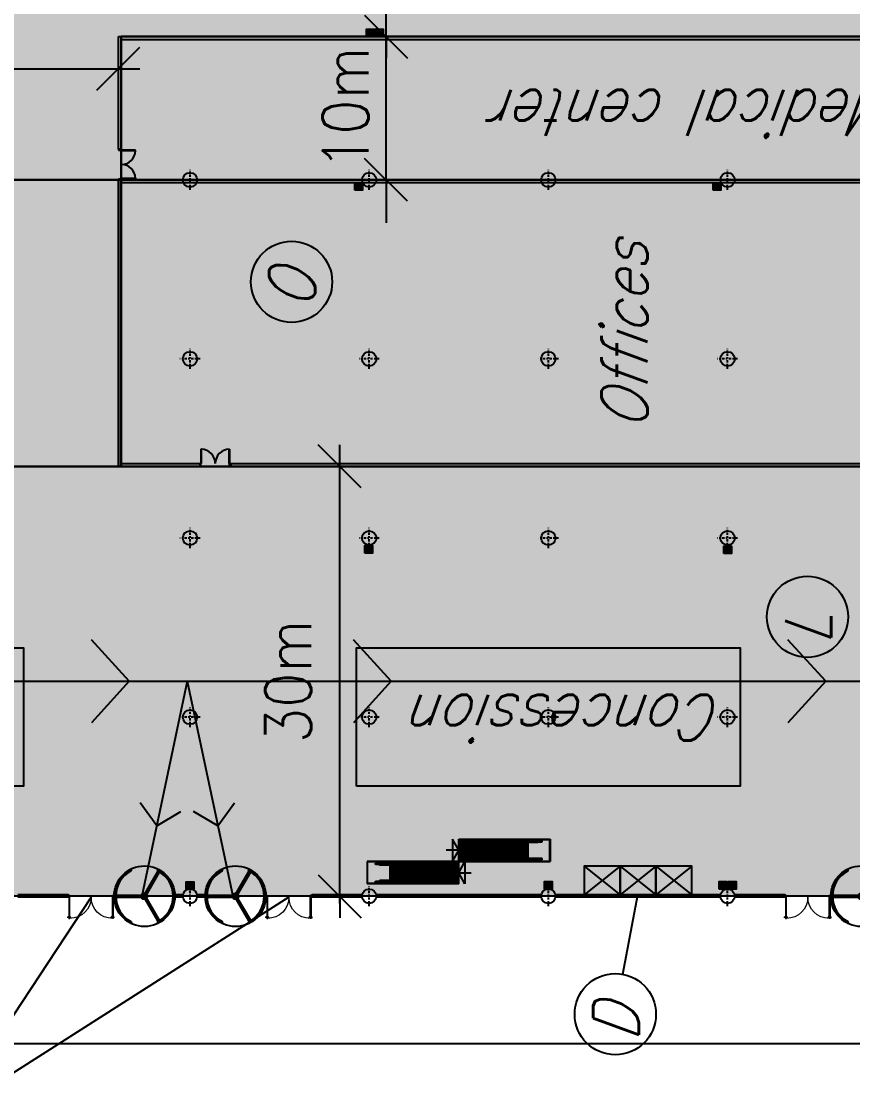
# Model space of a CAD drawing. Header units: millimetres. Extents: x -1 to 12300, y -1929 to 2470.
# Drawn here: x 6249.6 to 6307.6, y -1300.4 to -1225.7 of the extents above; entities that cross this region are included whole.
import ezdxf

# ---------------------------------------------------------------- set-up
doc = ezdxf.new("R2010")
doc.units = ezdxf.units.MM
doc.linetypes.add('DASHDOTBERNUZ', pattern=[0.8, 0.4, -0.2, 0, -0.2])
doc.linetypes.add('HIDDENBERNUZ', pattern=[0.3, 0.2, -0.1])
doc.layers.get('0').update_dxf_attribs({"color": 250})
for name, color, linetype in [('01A', 250, 'HIDDENBERNUZ'), ('01C', 250, 'Continuous'), ('01cotes', 200, 'Continuous'), ('01TXT', 250, 'Continuous'), ('01TXTINCENDIext', 7, 'Continuous'), ('01TXTINCENDIman', 7, 'Continuous'), ('01TXTmaterial', 31, 'Continuous'), ('05CPIL', 250, 'Continuous'), ('0autopista', 200, 'Continuous'), ('0Terminal', 250, 'Continuous'), ('espais terminal', 9, 'Continuous'), ('fluxes', 9, 'Continuous')]:
    doc.layers.add(name, color=color, linetype=linetype)
doc.layers.add('TR-AUX-OFICINES', color=9, linetype='Continuous', plot=False)
doc.styles.add('_FERROS', font='romans.shx', dxfattribs={"width": 0.9})
doc.styles.add('_PEGATINES', font='romans.shx', dxfattribs={"width": 0.9, "oblique": 20})
doc.dimstyles.new('_100PS1500', dxfattribs={"dimtxt": 3.2, "dimasz": 3, "dimexe": 0.18, "dimexo": 0.0625, "dimgap": 2, "dimtad": 1, "dimrnd": 0.01, "dimzin": 12, "dimdsep": 46, "dimtxsty": '_FERROS', "dimblk": 'OBLIQUE', "dimcen": 0.09, "dimdle": 0.5, "dimse1": 1, "dimse2": 1, "dimclrt": 7, "dimadec": 0, "dimazin": 0, "dimtfac": 1, "dimtix": 1, "dimtmove": 2, "dimatfit": 3, "dimldrblk": 'OBLIQUE', "dimfxl": 1, "dimtvp": 0.882353, "dimtolj": 1, "dimtzin": 0, "dimarcsym": 0})
pattern_1 = [(360, (37.508332, -17.139966), (2e-18, 0.01), [])]

# ---------------------------------------------------------------- blocks, each defined once
blk = doc.blocks.new('A$C17FD4830')
at = {"layer": '01C', "linetype": 'Continuous'}
h = blk.add_hatch(dxfattribs=at)
h.set_pattern_fill('USER', color=256, scale=0.01, pattern_type=0)
h.set_pattern_definition(pattern_1)
h.paths.add_polyline_path([(6.387, 1.366), (6.387, 1.441), (0.575, 1.441), (0.575, 1.366)])
h = blk.add_hatch(dxfattribs=at)
h.set_pattern_fill('USER', color=256, scale=0.01, pattern_type=0)
h.set_pattern_definition(pattern_1)
h.paths.add_polyline_path([(6.387, 0.124), (6.387, 0.199), (0.575, 0.199), (0.575, 0.124)])
for p, q in [((0, 1.565), (0, 1.535)), ((6.387, 1.565), (0, 1.565)), ((0, 1.535), (0, 0)), ((6.387, 1.535), (0.03, 1.535)), ((0.03, 0.03), (0.03, 1.535)), ((0.884, 1.532), (0.908, 1.535)), ((0.908, 1.535), (0.908, 1.441)), ((1.473, 1.535), (1.473, 1.441)), ((0.575, 1.366), (0.575, 1.441)), ((0.575, 1.441), (6.387, 1.441)), ((6.387, 1.366), (0.575, 1.366)), ((0.877, 1.334), (0.89, 1.333)), ((0.89, 1.333), (0.908, 1.332)), ((0.908, 1.366), (0.908, 1.332)), ((0.908, 1.332), (1.578, 1.332)), ((1.473, 1.366), (1.473, 1.332)), ((1.578, 1.332), (1.578, 0.232)), ((1.578, 1.332), (6.004, 1.332)), ((1.578, 1.282), (6.387, 1.282)), ((1.578, 1.232), (6.387, 1.232)), ((1.578, 1.182), (6.387, 1.182)), ((1.578, 1.132), (6.387, 1.132)), ((1.578, 1.082), (6.387, 1.082)), ((1.578, 1.032), (6.387, 1.032)), ((1.578, 0.982), (6.387, 0.982)), ((1.578, 0.932), (6.387, 0.932)), ((1.578, 0.882), (6.387, 0.882)), ((1.578, 0.832), (6.387, 0.832)), ((1.578, 0.782), (6.387, 0.782)), ((6.004, 1.332), (6.387, 1.332)), ((6.387, 0), (0, 0)), ((6.387, 0.03), (0.03, 0.03)), ((0.575, 0.124), (0.575, 0.199)), ((0.575, 0.199), (6.387, 0.199)), ((0.575, 0.124), (6.387, 0.124)), ((0.908, 0.232), (0.877, 0.231)), ((0.908, 0.03), (0.884, 0.033)), ((1.578, 0.232), (0.908, 0.232)), ((0.908, 0.232), (0.908, 0.199)), ((0.908, 0.124), (0.908, 0.03)), ((1.473, 0.199), (1.473, 0.232)), ((1.473, 0.124), (1.473, 0.03)), ((1.578, 0.732), (6.387, 0.732)), ((1.578, 0.682), (6.387, 0.682)), ((1.578, 0.632), (6.387, 0.632)), ((1.578, 0.582), (6.387, 0.582)), ((1.578, 0.532), (6.387, 0.532)), ((1.578, 0.482), (6.387, 0.482)), ((1.578, 0.432), (6.387, 0.432)), ((1.578, 0.382), (6.387, 0.382)), ((1.578, 0.332), (6.387, 0.332)), ((1.578, 0.282), (6.387, 0.282)), ((5.765, 0.232), (1.578, 0.232)), ((1.578, 0.232), (6.387, 0.232)), ((6.387, 0.232), (5.765, 0.232))]:
    blk.add_line(p, q, dxfattribs=at)
at = {"layer": '01C'}
blk.add_line((6.387, 0), (6.387, 1.565), dxfattribs=at)
at = {"layer": '01C', "linetype": 'Continuous'}
for centre, radius, start, end in [((1.266, 1.389), 0.417, 161.6493, 172.8122), ((0.886, 1.514), 0.0175, 96.58431, 160.51509), ((1.276, 1.457), 0.428, 192.34462, 195.03454), ((0.88, 1.351), 0.0175, 196.56175, 261.27328), ((1.266, 0.176), 0.417, 187.1878, 198.3507), ((1.276, 0.108), 0.428, 164.96546, 167.65538), ((0.88, 0.214), 0.0175, 98.72672, 163.43825), ((0.886, 0.051), 0.0175, 199.48491, 263.41569)]:
    blk.add_arc(centre, radius, start, end, dxfattribs=at)
blk = doc.blocks.new('A$C04510C17')
h = blk.add_hatch(color=256)
h.paths.add_polyline_path([(-43, 25), (-86, 25, 0.070486), (-90, 0, 0.070486), (-86, -25), (-43, -25)])
h.paths.add_polyline_path([(43, 25), (65, 62, 0.141677), (22, 87), (0, 50)])
h.paths.add_polyline_path([(-20, 0, 1), (20, 0, 1)])
h.paths.add_polyline_path([(0, -50), (22, -87, 0.141677), (65, -62), (43, -25)])
for p, q in [((-65, 62), (-43, 25)), ((-45, 78), (-22, 38)), ((-22, 87), (0, 50)), ((86, 25), (43, 25)), ((90, 0), (43, 0)), ((-43, -25), (-65, -62)), ((-22, -37), (-45, -78)), ((0, -50), (-22, -87)), ((86, -25), (43, -25))]:
    blk.add_line(p, q)
for points in [[(-415, 799), (-415, 759, 0.592927), (-415, -759), (-415, -799)], [(-400, 806), (-400, 750, 0.6), (-400, -750), (-400, -806)], [(400, -806), (400, -750, 0.6), (400, 750), (400, 806)], [(415, -799), (415, -759, 0.592927), (415, 759), (415, 799)]]:
    blk.add_lwpolyline(points, format="xyb")
for points in [[(-400, 752), (-400, 752), (-393, 761), (-387, 778), (-393, 796), (-400, 805), (-400, 805)], [(-397, 760), (-395, 762), (-390, 778), (-395, 795), (-397, 797)], [(400, 752), (400, 752), (393, 761), (387, 778), (393, 796), (400, 805), (400, 805)], [(397, 760), (395, 762), (390, 778), (395, 795), (397, 797)], [(436, 717), (436, 717), (433, 724), (424, 734), (411, 737), (403, 736), (403, 736)], [(432, 721), (431, 723), (423, 733), (411, 735), (409, 735)], [(-839, -19), (-839, -19), (-844, -13), (-848, 0), (-844, 13), (-839, 19), (-839, 19)], [(-841, -13), (-842, -12), (-846, 0), (-842, 12), (-841, 13)], [(0, -50), (43, -25), (43, 25), (0, 50), (-43, 25), (-43, -25)], [(-400, -752), (-400, -752), (-393, -761), (-387, -778), (-393, -796), (-400, -805), (-400, -805)], [(-397, -760), (-395, -762), (-390, -778), (-395, -795), (-397, -797)], [(400, -752), (400, -752), (393, -761), (387, -778), (393, -796), (400, -805), (400, -805)], [(397, -760), (395, -762), (390, -778), (395, -795), (397, -797)], [(403, -736), (403, -736), (411, -737), (424, -734), (433, -724), (436, -717), (436, -717)], [(409, -735), (411, -735), (423, -733), (431, -723), (432, -721)]]:
    blk.add_lwpolyline(points, close=True)
for points in [[(0, 50), (395, 735), (402, 736), (437, 716), (439, 710), (43, 25)], [(48, 76), (415, 713), (410, 716), (42, 79)], [(-43, 25), (-834, 25), (-839, 20), (-839, -20), (-834, -25), (-43, -25)], [(-90, -3), (-825, -3), (-825, 3), (-90, 3)], [(43, -25), (439, -710), (437, -716), (402, -736), (395, -735), (0, -50)], [(42, -79), (410, -716), (415, -713), (48, -76)]]:
    blk.add_lwpolyline(points)
for radius in [900, 90, 20]:
    blk.add_circle((0, 0), radius)
blk = doc.blocks.new('A$C72F4723C')
at = {"lineweight": 9}
for p, q in [((0, 0.681), (0, 0.653)), ((0.017, 0.678), (0, 0.681)), ((0.017, 0.657), (0, 0.653)), ((0.017, 0.674), (0.017, 0.678)), ((0.02, 0.674), (0.017, 0.674)), ((0.017, 0.661), (0.017, 0.674)), ((0.02, 0.661), (0.017, 0.661)), ((0.017, 0.661), (0.017, 0.657)), ((0.02, 0.674), (0.02, 0.675)), ((0.022, 0.675), (0.02, 0.675)), ((0.02, 0.661), (0.02, 0.674)), ((0.02, 0.661), (0.02, 0.66)), ((0.022, 0.66), (0.02, 0.66)), ((0.025, 0.677), (0.022, 0.677)), ((0.022, 0.675), (0.022, 0.677)), ((0.022, 0.66), (0.022, 0.675)), ((0.022, 0.66), (0.022, 0.657)), ((0.025, 0.657), (0.022, 0.657)), ((0.029, 0.686), (0.025, 0.677)), ((0.025, 0.657), (0.025, 0.677)), ((0.03, 0.649), (0.025, 0.657)), ((0.031, 0.686), (0.029, 0.686)), ((0.03, 0.649), (0.029, 0.686)), ((0.031, 0.649), (0.03, 0.649)), ((0.058, 0.649), (0.06, 0.649)), ((0.059, 0.686), (0.06, 0.686)), ((0.06, 0.649), (0.06, 0.686)), ((0.06, 0.686), (0.064, 0.677)), ((0.06, 0.649), (0.064, 0.657)), ((0.064, 0.657), (0.064, 0.677)), ((0.064, 0.677), (0.067, 0.677)), ((0.064, 0.657), (0.067, 0.657)), ((0.067, 0.675), (0.067, 0.677)), ((0.067, 0.66), (0.067, 0.675)), ((0.067, 0.675), (0.07, 0.675)), ((0.067, 0.66), (0.067, 0.657)), ((0.067, 0.66), (0.07, 0.66)), ((0.07, 0.674), (0.07, 0.675)), ((0.07, 0.661), (0.07, 0.674)), ((0.07, 0.674), (0.073, 0.674)), ((0.07, 0.661), (0.07, 0.66)), ((0.07, 0.661), (0.072, 0.661)), ((0.072, 0.661), (0.073, 0.674)), ((0.072, 0.661), (0.072, 0.657)), ((0.072, 0.657), (0.089, 0.653)), ((0.073, 0.678), (0.089, 0.681)), ((0.073, 0.674), (0.073, 0.678)), ((0.089, 0.681), (0.089, 0.653)), ((1.288, 0.681), (1.288, 0.653)), ((1.305, 0.678), (1.288, 0.681)), ((1.305, 0.657), (1.288, 0.653)), ((1.305, 0.674), (1.305, 0.678)), ((1.308, 0.674), (1.305, 0.674)), ((1.305, 0.661), (1.305, 0.674)), ((1.308, 0.661), (1.305, 0.661)), ((1.305, 0.661), (1.305, 0.657)), ((1.308, 0.674), (1.308, 0.675)), ((1.31, 0.675), (1.308, 0.675)), ((1.308, 0.661), (1.308, 0.674)), ((1.308, 0.661), (1.308, 0.66)), ((1.31, 0.66), (1.308, 0.66)), ((1.313, 0.677), (1.31, 0.677)), ((1.31, 0.675), (1.31, 0.677)), ((1.31, 0.66), (1.31, 0.675)), ((1.31, 0.66), (1.31, 0.657)), ((1.313, 0.657), (1.31, 0.657)), ((1.317, 0.686), (1.313, 0.677)), ((1.313, 0.657), (1.313, 0.677)), ((1.318, 0.649), (1.313, 0.657)), ((1.319, 0.686), (1.317, 0.686)), ((1.318, 0.649), (1.317, 0.686)), ((1.319, 0.649), (1.318, 0.649)), ((1.346, 0.649), (1.348, 0.649)), ((1.347, 0.686), (1.348, 0.686)), ((1.348, 0.649), (1.348, 0.686)), ((1.348, 0.686), (1.352, 0.677)), ((1.348, 0.649), (1.352, 0.657)), ((1.352, 0.657), (1.352, 0.677)), ((1.352, 0.677), (1.355, 0.677)), ((1.352, 0.657), (1.355, 0.657)), ((1.355, 0.675), (1.355, 0.677)), ((1.355, 0.66), (1.355, 0.675)), ((1.355, 0.675), (1.358, 0.675)), ((1.355, 0.66), (1.355, 0.657)), ((1.355, 0.66), (1.358, 0.66)), ((1.358, 0.674), (1.358, 0.675)), ((1.358, 0.661), (1.358, 0.674)), ((1.358, 0.674), (1.361, 0.674)), ((1.358, 0.661), (1.358, 0.66)), ((1.358, 0.661), (1.36, 0.661)), ((1.36, 0.661), (1.361, 0.674)), ((1.36, 0.661), (1.36, 0.657)), ((1.36, 0.657), (1.377, 0.653)), ((1.361, 0.678), (1.377, 0.681)), ((1.361, 0.674), (1.361, 0.678)), ((1.377, 0.681), (1.377, 0.653))]:
    blk.add_line(p, q, dxfattribs=at)
at = {"lineweight": 9, "ltscale": 0.3}
for points in [[(0.059, 0.07), (0.031, 0.07), (0.031, 0.7), (0.059, 0.7)], [(1.319, 0.07), (1.347, 0.07), (1.347, 0.7), (1.319, 0.7)], [(0.027, 0.07), (0.027, 0.042), (0.034, 0.042), (0.034, 0), (0.006, 0), (0.006, 0.07)], [(1.35, 0.07), (1.35, 0.042), (1.343, 0.042), (1.343, 0), (1.371, 0), (1.371, 0.07)]]:
    blk.add_lwpolyline(points, close=True, dxfattribs=at)
for centre, start, end in [((0.059, 0.07), 0, 90), ((1.319, 0.07), 90, 180)]:
    blk.add_arc(centre, 0.63, start, end, dxfattribs=at)
blk = doc.blocks.new('A$C6EEB7F1F')
at = {"ltscale": 0.3}
blk.add_blockref('A$C72F4723C', (0, 0), dxfattribs=at)
blk = doc.blocks.new('rotativa')
at = {"layer": '01C', "xscale": 0.002352941176470219, "yscale": 0.002352941176470219, "zscale": 0.002352941176470219}
for p in [(5.329, -0.099), (11.682, -0.099)]:
    blk.add_blockref('A$C04510C17', p, dxfattribs=at)
at = {"layer": '01C', "xscale": -2.352941176470218, "yscale": 2.352941176470218, "zscale": 2.352941176470218, "rotation": 180}
for p in [(-0.015, 0), (13.785, 0)]:
    blk.add_blockref('A$C6EEB7F1F', p, dxfattribs=at)
blk = doc.blocks.new('portadoble')
at = {"layer": '01C'}
for p, q in [((0, -0.2), (0, 0)), ((0, 0), (0.075, 0)), ((0.075, 0), (0.075, -0.2)), ((2.075, 0), (2.075, -0.2)), ((2.15, 0), (2.075, 0)), ((2.15, -0.2), (2.15, 0)), ((0.075, -0.2), (0, -0.2)), ((0.075, -1.2), (0.075, -0.2)), ((0.075, -0.2), (0.108, -0.2)), ((0.108, -0.2), (0.108, -1.2)), ((2.042, -0.2), (2.042, -1.2)), ((2.075, -0.2), (2.042, -0.2)), ((2.075, -1.2), (2.075, -0.2)), ((2.075, -0.2), (2.15, -0.2)), ((0.108, -1.2), (0.075, -1.2)), ((2.042, -1.2), (2.075, -1.2))]:
    blk.add_line(p, q, dxfattribs=at)
for centre, start, end in [((0.074, -0.2), 271.91919, 359.97816), ((2.076, -0.2), 180.02186, 268.08082)]:
    blk.add_arc(centre, 1.001, start, end, dxfattribs=at)
blk = doc.blocks.new('_PIL0')
at = {"color": 3, "linetype": 'DASHDOTBERNUZ', "ltscale": 0.4}
for p, q in [((0.7, 0), (-0.7, 0)), ((0, -0.7), (0, 0.7))]:
    blk.add_line(p, q, dxfattribs=at)
blk.add_circle((0, 0), 0.5)
blk = doc.blocks.new('_Oblique')
for p, q in [((0, -0.5), (0, 0.5)), ((0, 0), (0.5, 0))]:
    blk.add_line(p, q)
at = {"layer": '01C', "color": 7, "linetype": 'ByBlock', "lineweight": -2}
blk.add_line((-0.5, -0.5), (0.5, 0.5), dxfattribs=at)
blk = doc.blocks.new('*D215')
at = {"layer": '01cotes', "color": 0, "lineweight": -2, "transparency": 16777216}
blk.add_line((6215.89, -1228.982), (6256.89, -1228.982), dxfattribs=at)
at = {"layer": 'DEFPOINTS', "color": 0, "transparency": 16777216}
for p in [(6216.39, -1228.982), (6256.39, -1228.982), (6256.39, -1228.982)]:
    blk.add_point(p, dxfattribs=at)
at = {"layer": '01cotes', "color": 0, "lineweight": -2, "transparency": 16777216, "xscale": 3, "yscale": 3, "zscale": 3, "rotation": 180}
blk.add_blockref('_Oblique', (6216.39, -1228.982), dxfattribs=at)
at = {"layer": '01cotes', "color": 0, "lineweight": -2, "transparency": 16777216, "xscale": 3, "yscale": 3, "zscale": 3}
blk.add_blockref('_Oblique', (6256.39, -1228.982), dxfattribs=at)
at = {"layer": '01cotes', "color": 7, "transparency": 16777216, "insert": (6236.39, -1232.582), "char_height": 3.2, "attachment_point": 5, "rotation": 180, "style": '_FERROS'}
blk.add_mtext('\\A1;40m', dxfattribs=at)
blk = doc.blocks.new('*D214')
at = {"layer": '01cotes', "color": 0, "lineweight": -2, "transparency": 16777216}
blk.add_line((6271.839, -1287.231), (6271.839, -1256.231), dxfattribs=at)
at = {"layer": 'DEFPOINTS', "color": 0, "transparency": 16777216}
for p in [(6271.839, -1256.731), (6271.839, -1256.731), (6271.839, -1286.731)]:
    blk.add_point(p, dxfattribs=at)
at = {"layer": '01cotes', "color": 0, "lineweight": -2, "transparency": 16777216, "xscale": 3, "yscale": 3, "zscale": 3}
for p, rotation in [((6271.839, -1256.731), 90), ((6271.839, -1286.731), 270)]:
    blk.add_blockref('_Oblique', p, dxfattribs=dict(at, rotation=rotation))
at = {"layer": '01cotes', "color": 7, "transparency": 16777216, "insert": (6268.239, -1271.731), "char_height": 3.2, "attachment_point": 5, "rotation": 90, "style": '_FERROS'}
blk.add_mtext('\\A1;30m', dxfattribs=at)
blk = doc.blocks.new('*D236')
at = {"layer": '01cotes', "color": 0, "lineweight": -2, "transparency": 16777216}
for p, q in [((6275.064, -1226.731), (6275.064, -1223.731)), ((6275.064, -1236.731), (6275.064, -1226.731)), ((6275.064, -1236.731), (6275.064, -1239.731))]:
    blk.add_line(p, q, dxfattribs=at)
at = {"layer": 'DEFPOINTS', "color": 0, "transparency": 16777216}
for p in [(6275.064, -1226.731), (6275.064, -1226.731), (6275.064, -1236.731)]:
    blk.add_point(p, dxfattribs=at)
at = {"layer": '01cotes', "color": 0, "lineweight": -2, "transparency": 16777216, "xscale": 3, "yscale": 3, "zscale": 3}
for p, rotation in [((6275.064, -1226.731), 270), ((6275.064, -1236.731), 90)]:
    blk.add_blockref('_Oblique', p, dxfattribs=dict(at, rotation=rotation))
at = {"layer": '01cotes', "color": 7, "transparency": 16777216, "insert": (6272.24, -1231.731), "char_height": 3.2, "attachment_point": 5, "rotation": 90, "style": '_FERROS'}
blk.add_mtext('\\A1;10m', dxfattribs=at)
blk = doc.blocks.new('A$C39DC0D00')
at = {"layer": '01TXTINCENDIext'}
h = blk.add_hatch(color=7, dxfattribs=at)
h.dxf.hatch_style = 1
h.paths.add_polyline_path([(0.527, 0.537), (0, 0.537), (0, 0), (0.527, 0)])
h.paths.add_polyline_path([(0.51, 0.505), (0.51, 0.031, -0.414214), (0.496, 0.017), (0.031, 0.017, -0.414214), (0.017, 0.031), (0.017, 0.505, -0.414214), (0.031, 0.52), (0.496, 0.52, -0.414214)], flags=16)
h.paths.add_polyline_path([(0.355, 0.446), (0.339, 0.444), (0.335, 0.447), (0.331, 0.45), (0.324, 0.449), (0.316, 0.446), (0.311, 0.449), (0.31, 0.452), (0.292, 0.454), (0.275, 0.453), (0.271, 0.452), (0.271, 0.447), (0.268, 0.446), (0.268, 0.442), (0.275, 0.439), (0.277, 0.428), (0.284, 0.418, -0.120407), (0.329, 0.397, -0.22624), (0.334, 0.387), (0.334, 0.051, -0.414214), (0.32, 0.037), (0.207, 0.037, -0.414214), (0.192, 0.051), (0.192, 0.079), (0.169, 0.079), (0.166, 0.082), (0.166, 0.1), (0.172, 0.103), (0.172, 0.112), (0.17, 0.115), (0.17, 0.136), (0.172, 0.137), (0.172, 0.143), (0.167, 0.169), (0.16, 0.187), (0.141, 0.237), (0.128, 0.271), (0.121, 0.29), (0.116, 0.312), (0.112, 0.331), (0.112, 0.352), (0.115, 0.376), (0.118, 0.387), (0.126, 0.402), (0.137, 0.417), (0.148, 0.426), (0.163, 0.435), (0.178, 0.443), (0.197, 0.45), (0.218, 0.456), (0.236, 0.457), (0.248, 0.457), (0.248, 0.464), (0.277, 0.482), (0.308, 0.493), (0.331, 0.499), (0.333, 0.493), (0.324, 0.491), (0.286, 0.472), (0.283, 0.465), (0.293, 0.465), (0.311, 0.463), (0.328, 0.46), (0.348, 0.454), (0.353, 0.449)], flags=0)
h.paths.add_polyline_path([(0.252, 0.444), (0.252, 0.442), (0.249, 0.442), (0.246, 0.439), (0.246, 0.428), (0.238, 0.418, 0.110621), (0.197, 0.397, 0.22624), (0.192, 0.387), (0.192, 0.099), (0.188, 0.099), (0.185, 0.105), (0.185, 0.113), (0.187, 0.115), (0.187, 0.136), (0.185, 0.137), (0.184, 0.153), (0.181, 0.172), (0.172, 0.196), (0.16, 0.226), (0.144, 0.266), (0.131, 0.302), (0.125, 0.328), (0.125, 0.353), (0.127, 0.37), (0.133, 0.388), (0.144, 0.406), (0.162, 0.421), (0.182, 0.432), (0.205, 0.441), (0.219, 0.444)], flags=0)
h = blk.add_hatch(color=10, dxfattribs=at)
h.paths.add_polyline_path([(0.51, 0.505, 0.414214), (0.496, 0.52), (0.031, 0.52, 0.414214), (0.017, 0.505), (0.017, 0.031, 0.414214), (0.031, 0.017), (0.496, 0.017, 0.414214), (0.51, 0.031)])
h.paths.add_polyline_path([(0.116, 0.312), (0.112, 0.331), (0.112, 0.352), (0.115, 0.376), (0.118, 0.387), (0.126, 0.402), (0.137, 0.417), (0.148, 0.426), (0.163, 0.435), (0.178, 0.443), (0.197, 0.45), (0.218, 0.456), (0.236, 0.457), (0.248, 0.457), (0.248, 0.464), (0.277, 0.482), (0.308, 0.493), (0.331, 0.499), (0.333, 0.493), (0.324, 0.491), (0.286, 0.472), (0.283, 0.465), (0.293, 0.465), (0.311, 0.463), (0.328, 0.46), (0.348, 0.454), (0.353, 0.449), (0.355, 0.446), (0.339, 0.444), (0.335, 0.447), (0.331, 0.45), (0.324, 0.449), (0.316, 0.446), (0.311, 0.449), (0.31, 0.452), (0.292, 0.454), (0.275, 0.453), (0.271, 0.452), (0.271, 0.447), (0.268, 0.446), (0.268, 0.442), (0.275, 0.439), (0.277, 0.428), (0.284, 0.418, -0.120407), (0.329, 0.397, -0.22624), (0.334, 0.387), (0.334, 0.051, -0.414214), (0.32, 0.037), (0.207, 0.037, -0.414214), (0.192, 0.051), (0.192, 0.079), (0.169, 0.079), (0.166, 0.082), (0.166, 0.1), (0.172, 0.103), (0.172, 0.112), (0.17, 0.115), (0.17, 0.136), (0.172, 0.137), (0.172, 0.143), (0.167, 0.169), (0.16, 0.187), (0.141, 0.237), (0.128, 0.271), (0.121, 0.29)], flags=16)
h.paths.add_polyline_path([(0.125, 0.328), (0.125, 0.353), (0.127, 0.37), (0.133, 0.388), (0.144, 0.406), (0.162, 0.421), (0.182, 0.432), (0.205, 0.441), (0.219, 0.444), (0.252, 0.444), (0.252, 0.442), (0.249, 0.442), (0.246, 0.439), (0.246, 0.428), (0.238, 0.418, 0.110621), (0.197, 0.397, 0.22624), (0.192, 0.387), (0.192, 0.099), (0.188, 0.099), (0.185, 0.105), (0.185, 0.113), (0.187, 0.115), (0.187, 0.136), (0.185, 0.137), (0.184, 0.153), (0.181, 0.172), (0.172, 0.196), (0.16, 0.226), (0.144, 0.266), (0.131, 0.302)], flags=0)
h.paths.add_polyline_path([(0.192, 0.387, -0.22624), (0.197, 0.397, -0.110621), (0.238, 0.418), (0.246, 0.428), (0.246, 0.439), (0.249, 0.442), (0.252, 0.442), (0.252, 0.444), (0.219, 0.444), (0.205, 0.441), (0.182, 0.432), (0.162, 0.421), (0.144, 0.406), (0.133, 0.388), (0.127, 0.37), (0.125, 0.353), (0.125, 0.328), (0.131, 0.302), (0.144, 0.266), (0.16, 0.226), (0.172, 0.196), (0.181, 0.172), (0.184, 0.153), (0.185, 0.137), (0.187, 0.136), (0.187, 0.115), (0.185, 0.113), (0.185, 0.105), (0.188, 0.099), (0.192, 0.099)], flags=0)
h = blk.add_hatch(color=255, dxfattribs=at)
h.paths.add_polyline_path([(0.334, 0.387, 0.22624), (0.329, 0.397, 0.120407), (0.284, 0.418), (0.277, 0.428), (0.275, 0.439), (0.268, 0.442), (0.268, 0.446), (0.271, 0.447), (0.271, 0.452), (0.275, 0.453), (0.292, 0.454), (0.31, 0.452), (0.311, 0.449), (0.316, 0.446), (0.324, 0.449), (0.331, 0.45), (0.335, 0.447), (0.339, 0.444), (0.355, 0.446), (0.353, 0.449), (0.348, 0.454), (0.328, 0.46), (0.311, 0.463), (0.293, 0.465), (0.283, 0.465), (0.286, 0.472), (0.324, 0.491), (0.333, 0.493), (0.331, 0.499), (0.308, 0.493), (0.277, 0.482), (0.248, 0.464), (0.248, 0.457), (0.236, 0.457), (0.218, 0.456), (0.197, 0.45), (0.178, 0.443), (0.163, 0.435), (0.148, 0.426), (0.137, 0.417), (0.126, 0.402), (0.118, 0.387), (0.115, 0.376), (0.112, 0.352), (0.112, 0.331), (0.116, 0.312), (0.121, 0.29), (0.128, 0.271), (0.141, 0.237), (0.16, 0.187), (0.167, 0.169), (0.172, 0.143), (0.172, 0.137), (0.17, 0.136), (0.17, 0.115), (0.172, 0.112), (0.172, 0.103), (0.166, 0.1), (0.166, 0.082), (0.169, 0.079), (0.192, 0.079), (0.192, 0.051, 0.414214), (0.207, 0.037), (0.32, 0.037, 0.414214), (0.334, 0.051)])
h.paths.add_polyline_path([(0.192, 0.099), (0.188, 0.099), (0.185, 0.105), (0.185, 0.113), (0.187, 0.115), (0.187, 0.136), (0.185, 0.137), (0.184, 0.153), (0.181, 0.172), (0.172, 0.196), (0.16, 0.226), (0.144, 0.266), (0.131, 0.302), (0.125, 0.328), (0.125, 0.353), (0.127, 0.37), (0.133, 0.388), (0.144, 0.406), (0.162, 0.421), (0.182, 0.432), (0.205, 0.441), (0.219, 0.444), (0.252, 0.444), (0.252, 0.442), (0.249, 0.442), (0.246, 0.439), (0.246, 0.428), (0.238, 0.418, 0.110621), (0.197, 0.397, 0.22624), (0.192, 0.387)], flags=16)
blk.add_hatch(color=10, dxfattribs=at).paths.add_polyline_path([(0.192, 0.387, -0.22624), (0.197, 0.397, -0.110621), (0.238, 0.418), (0.246, 0.428), (0.246, 0.439), (0.249, 0.442), (0.252, 0.442), (0.252, 0.444), (0.219, 0.444), (0.205, 0.441), (0.182, 0.432), (0.162, 0.421), (0.144, 0.406), (0.133, 0.388), (0.127, 0.37), (0.125, 0.353), (0.125, 0.328), (0.131, 0.302), (0.144, 0.266), (0.16, 0.226), (0.172, 0.196), (0.181, 0.172), (0.184, 0.153), (0.185, 0.137), (0.187, 0.136), (0.187, 0.115), (0.185, 0.113), (0.185, 0.105), (0.188, 0.099), (0.192, 0.099)])
at = {"layer": '01TXTINCENDIext', "color": 255}
for p, q in [((0.017, 0.031), (0.017, 0.505)), ((0.031, 0.52), (0.496, 0.52)), ((0.496, 0.017), (0.031, 0.017)), ((0.51, 0.505), (0.51, 0.031))]:
    blk.add_line(p, q, dxfattribs=at)
at = {"layer": '01TXTINCENDIext', "color": 7}
blk.add_lwpolyline([(0, 0.537), (0.527, 0.537), (0.527, 0), (0, 0)], close=True, dxfattribs=at)
at = {"layer": '01TXTINCENDIext', "color": 255}
for points in [[(0.284, 0.418), (0.277, 0.428), (0.275, 0.439), (0.268, 0.442), (0.268, 0.446), (0.271, 0.447), (0.271, 0.452), (0.275, 0.453), (0.292, 0.454), (0.31, 0.452), (0.311, 0.449), (0.316, 0.446), (0.324, 0.449), (0.331, 0.45), (0.335, 0.447), (0.339, 0.444), (0.355, 0.446), (0.353, 0.449), (0.348, 0.454), (0.328, 0.46), (0.311, 0.463), (0.293, 0.465), (0.283, 0.465), (0.286, 0.472), (0.324, 0.491), (0.333, 0.493), (0.331, 0.499), (0.308, 0.493), (0.277, 0.482), (0.248, 0.464), (0.248, 0.457), (0.236, 0.457), (0.218, 0.456), (0.197, 0.45), (0.178, 0.443), (0.163, 0.435), (0.148, 0.426), (0.137, 0.417), (0.126, 0.402), (0.118, 0.387), (0.115, 0.376), (0.112, 0.352), (0.112, 0.331), (0.116, 0.312), (0.121, 0.29), (0.128, 0.271), (0.141, 0.237), (0.16, 0.187), (0.167, 0.169), (0.172, 0.143), (0.172, 0.137), (0.17, 0.136), (0.17, 0.115), (0.172, 0.112), (0.172, 0.103), (0.166, 0.1), (0.166, 0.082), (0.169, 0.079), (0.192, 0.079)], [(0.192, 0.099), (0.188, 0.099), (0.185, 0.105), (0.185, 0.113), (0.187, 0.115), (0.187, 0.136), (0.185, 0.137), (0.184, 0.153), (0.181, 0.172), (0.172, 0.196), (0.16, 0.226), (0.144, 0.266), (0.131, 0.302), (0.125, 0.328), (0.125, 0.353), (0.127, 0.37), (0.133, 0.388), (0.144, 0.406), (0.162, 0.421), (0.182, 0.432), (0.205, 0.441), (0.219, 0.444), (0.252, 0.444), (0.252, 0.442), (0.249, 0.442), (0.246, 0.439), (0.246, 0.428), (0.238, 0.418)], [(0.192, 0.387), (0.192, 0.099)]]:
    blk.add_lwpolyline(points, dxfattribs=at)
blk.add_lwpolyline([(0.192, 0.079), (0.192, 0.051, 0.414214), (0.207, 0.037), (0.32, 0.037, 0.414214), (0.334, 0.051), (0.334, 0.387)], format="xyb", dxfattribs=at)
for centre, radius, start, end in [((0.031, 0.505), 0.0144, 90, 180), ((0.031, 0.031), 0.0144, 180, 270), ((0.205, 0.387), 0.0128, 129.00802, 180), ((0.263, 0.315), 0.105, 103.75823, 129.00802), ((0.263, 0.315), 0.105, 50.99198, 78.4551), ((0.321, 0.387), 0.0128, 0, 50.99198), ((0.496, 0.505), 0.0144, 0, 90), ((0.496, 0.031), 0.0144, 270, 0)]:
    blk.add_arc(centre, radius, start, end, dxfattribs=at)
blk = doc.blocks.new('MANGERA')
at = {"layer": '01TXTINCENDIext'}
h = blk.add_hatch(color=7, dxfattribs=at)
h.dxf.hatch_style = 1
h.paths.add_polyline_path([(0.527, 0.537), (0, 0.537), (0, 0), (0.527, 0)])
h.paths.add_polyline_path([(0.031, 0.52), (0.496, 0.52, -0.414214), (0.51, 0.505), (0.51, 0.031, -0.414214), (0.496, 0.017), (0.031, 0.017, -0.414214), (0.017, 0.031), (0.017, 0.505, -0.414214)], flags=16)
h.paths.add_polyline_path([(0.101, 0.49), (0.105, 0.49), (0.105, 0.204), (0.101, 0.204)], flags=0)
h.paths.add_polyline_path([(0.147, 0.477), (0.147, 0.179, -1), (0.119, 0.179), (0.119, 0.477, -1)], flags=0)
h.paths.add_polyline_path([(0.186, 0.477), (0.186, 0.203, -1), (0.158, 0.203), (0.158, 0.477, -1)], flags=0)
h.paths.add_polyline_path([(0.224, 0.477), (0.224, 0.203, -1), (0.196, 0.203), (0.196, 0.477, -1)], flags=0)
h.paths.add_polyline_path([(0.262, 0.477), (0.262, 0.203, -1), (0.234, 0.203), (0.234, 0.477, -1)], flags=0)
h.paths.add_polyline_path([(0.3, 0.477), (0.3, 0.203, -1), (0.272, 0.203), (0.272, 0.477, -1)], flags=0)
h.paths.add_polyline_path([(0.311, 0.49), (0.315, 0.49), (0.315, 0.352), (0.367, 0.352, -25.210419), (0.367, 0.345), (0.315, 0.345), (0.315, 0.204), (0.311, 0.204)], flags=0)
h.paths.add_polyline_path([(0.114, 0.157), (0.152, 0.157), (0.152, 0.148), (0.114, 0.148)], flags=0)
h.paths.add_polyline_path([(0.403, 0.381), (0.403, 0.352), (0.373, 0.352, -0.36031)], flags=0)
h.paths.add_polyline_path([(0.118, 0.147), (0.148, 0.147), (0.148, 0.118), (0.118, 0.118)], flags=0)
h.paths.add_polyline_path([(0.373, 0.345), (0.403, 0.345), (0.403, 0.316, -0.36031)], flags=0)
h.paths.add_polyline_path([(0.409, 0.381, -0.36031), (0.438, 0.352), (0.409, 0.352)], flags=0)
h.paths.add_polyline_path([(0.113, 0.115), (0.153, 0.115), (0.153, 0.106), (0.113, 0.106)], flags=0)
h.paths.add_polyline_path([(0.409, 0.345), (0.438, 0.345, -0.36031), (0.409, 0.316)], flags=0)
h.paths.add_polyline_path([(0.118, 0.101), (0.148, 0.101), (0.143, 0.066), (0.125, 0.066)], flags=0)
h.paths.add_polyline_path([(0.127, 0.063), (0.139, 0.063), (0.139, 0.053), (0.127, 0.053)], flags=0)
h = blk.add_hatch(color=10, dxfattribs=at)
h.paths.add_polyline_path([(0.031, 0.52, 0.414214), (0.017, 0.505), (0.017, 0.031, 0.414214), (0.031, 0.017), (0.496, 0.017, 0.414214), (0.51, 0.031), (0.51, 0.505, 0.414214), (0.496, 0.52)])
h.paths.add_polyline_path([(0.367, 0.345), (0.315, 0.345), (0.315, 0.204), (0.311, 0.204), (0.311, 0.49), (0.315, 0.49), (0.315, 0.352), (0.367, 0.352, -25.210419)], flags=16)
h.paths.add_polyline_path([(0.409, 0.381, -0.36031), (0.438, 0.352), (0.409, 0.352)], flags=0)
h.paths.add_polyline_path([(0.403, 0.381), (0.403, 0.352), (0.373, 0.352, -0.36031)], flags=0)
h.paths.add_polyline_path([(0.438, 0.345, -0.36031), (0.409, 0.316), (0.409, 0.345)], flags=0)
h.paths.add_polyline_path([(0.403, 0.345), (0.403, 0.316, -0.36031), (0.373, 0.345)], flags=0)
h.paths.add_polyline_path([(0.3, 0.203, -1), (0.272, 0.203), (0.272, 0.477, -1), (0.3, 0.477)], flags=16)
h.paths.add_polyline_path([(0.262, 0.203, -1), (0.234, 0.203), (0.234, 0.477, -1), (0.262, 0.477)], flags=16)
h.paths.add_polyline_path([(0.224, 0.203, -1), (0.196, 0.203), (0.196, 0.477, -1), (0.224, 0.477)], flags=16)
h.paths.add_polyline_path([(0.186, 0.203, -1), (0.158, 0.203), (0.158, 0.477, -1), (0.186, 0.477)], flags=16)
h.paths.add_polyline_path([(0.147, 0.179, -1), (0.119, 0.179), (0.119, 0.477, -1), (0.147, 0.477)], flags=16)
h.paths.add_polyline_path([(0.105, 0.204), (0.101, 0.204), (0.101, 0.49), (0.105, 0.49)], flags=16)
h.paths.add_polyline_path([(0.152, 0.157), (0.152, 0.148), (0.114, 0.148), (0.114, 0.157)], flags=16)
h.paths.add_polyline_path([(0.148, 0.147), (0.148, 0.118), (0.118, 0.118), (0.118, 0.147)], flags=16)
h.paths.add_polyline_path([(0.153, 0.115), (0.153, 0.106), (0.113, 0.106), (0.113, 0.115)], flags=16)
h.paths.add_polyline_path([(0.148, 0.101), (0.143, 0.066), (0.125, 0.066), (0.118, 0.101)], flags=16)
h.paths.add_polyline_path([(0.139, 0.063), (0.139, 0.053), (0.127, 0.053), (0.127, 0.063)], flags=16)
h = blk.add_hatch(color=7, dxfattribs=at)
h.dxf.hatch_style = 1
h.paths.add_polyline_path([(0.147, 0.477, 1), (0.119, 0.477), (0.119, 0.179, 1), (0.147, 0.179)])
h.paths.add_polyline_path([(0.186, 0.477, 1), (0.158, 0.477), (0.158, 0.203, 1), (0.186, 0.203)])
h.paths.add_polyline_path([(0.224, 0.477, 1), (0.196, 0.477), (0.196, 0.203, 1), (0.224, 0.203)])
h.paths.add_polyline_path([(0.262, 0.477, 1), (0.234, 0.477), (0.234, 0.203, 1), (0.262, 0.203)])
h.paths.add_polyline_path([(0.3, 0.477, 1), (0.272, 0.477), (0.272, 0.203, 1), (0.3, 0.203)])
h.paths.add_polyline_path([(0.105, 0.49), (0.101, 0.49), (0.101, 0.204), (0.105, 0.204)])
h.paths.add_polyline_path([(0.315, 0.49), (0.311, 0.49), (0.311, 0.204), (0.315, 0.204)])
h.paths.add_polyline_path([(0.367, 0.352), (0.315, 0.352), (0.315, 0.345), (0.367, 0.345, 25.210419)])
h.paths.add_polyline_path([(0.373, 0.345), (0.403, 0.345), (0.403, 0.316, -0.36031)], flags=16)
h.paths.add_polyline_path([(0.373, 0.352, -0.36031), (0.403, 0.381), (0.403, 0.352)], flags=16)
h.paths.add_polyline_path([(0.409, 0.345), (0.438, 0.345, -0.36031), (0.409, 0.316)], flags=16)
h.paths.add_polyline_path([(0.409, 0.352), (0.409, 0.381, -0.36031), (0.438, 0.352)], flags=16)
h.paths.add_polyline_path([(0.152, 0.157), (0.114, 0.157), (0.114, 0.148), (0.152, 0.148)])
h.paths.add_polyline_path([(0.148, 0.147), (0.118, 0.147), (0.118, 0.118), (0.148, 0.118)])
h.paths.add_polyline_path([(0.153, 0.115), (0.113, 0.115), (0.113, 0.106), (0.153, 0.106)])
h.paths.add_polyline_path([(0.148, 0.101), (0.118, 0.101), (0.125, 0.066), (0.143, 0.066)])
h.paths.add_polyline_path([(0.139, 0.063), (0.127, 0.063), (0.127, 0.053), (0.139, 0.053)])
at = {"layer": '01TXTINCENDIext', "color": 255}
for p, q in [((0.017, 0.031), (0.017, 0.505)), ((0.031, 0.52), (0.496, 0.52)), ((0.496, 0.017), (0.031, 0.017)), ((0.367, 0.352), (0.315, 0.352)), ((0.367, 0.345), (0.315, 0.345)), ((0.403, 0.352), (0.373, 0.352)), ((0.403, 0.345), (0.373, 0.345)), ((0.403, 0.381), (0.403, 0.352)), ((0.403, 0.345), (0.403, 0.316)), ((0.409, 0.381), (0.409, 0.352)), ((0.438, 0.352), (0.409, 0.352)), ((0.409, 0.345), (0.409, 0.316)), ((0.438, 0.345), (0.409, 0.345)), ((0.51, 0.505), (0.51, 0.031))]:
    blk.add_line(p, q, dxfattribs=at)
at = {"layer": '01TXTINCENDIext', "color": 7}
blk.add_lwpolyline([(0, 0.537), (0.527, 0.537), (0.527, 0), (0, 0)], close=True, dxfattribs=at)
at = {"layer": '01TXTINCENDIext', "color": 255}
for points in [[(0.101, 0.49), (0.105, 0.49), (0.105, 0.204), (0.101, 0.204)], [(0.113, 0.115), (0.153, 0.115), (0.153, 0.106), (0.113, 0.106)], [(0.114, 0.157), (0.152, 0.157), (0.152, 0.148), (0.114, 0.148)], [(0.118, 0.147), (0.148, 0.147), (0.148, 0.118), (0.118, 0.118)], [(0.118, 0.101), (0.148, 0.101), (0.143, 0.066), (0.125, 0.066)], [(0.127, 0.063), (0.139, 0.063), (0.139, 0.053), (0.127, 0.053)], [(0.311, 0.49), (0.315, 0.49), (0.315, 0.204), (0.311, 0.204)]]:
    blk.add_lwpolyline(points, close=True, dxfattribs=at)
for points in [[(0.119, 0.179), (0.119, 0.477)], [(0.147, 0.477), (0.147, 0.179)], [(0.158, 0.203), (0.158, 0.477)], [(0.186, 0.477), (0.186, 0.203)], [(0.196, 0.203), (0.196, 0.477)], [(0.224, 0.477), (0.224, 0.203)], [(0.234, 0.203), (0.234, 0.477)], [(0.262, 0.477), (0.262, 0.203)], [(0.272, 0.203), (0.272, 0.477)], [(0.3, 0.477), (0.3, 0.203)]]:
    blk.add_lwpolyline(points, dxfattribs=at)
for centre, radius, start, end in [((0.031, 0.505), 0.0144, 90, 180), ((0.031, 0.031), 0.0144, 180, 270), ((0.133, 0.477), 0.0139, 0, 180), ((0.133, 0.179), 0.0139, 180, 0), ((0.172, 0.477), 0.0139, 0, 180), ((0.172, 0.203), 0.0139, 180, 0), ((0.21, 0.477), 0.0139, 0, 180), ((0.21, 0.203), 0.0139, 180, 0), ((0.248, 0.477), 0.0139, 0, 180), ((0.248, 0.203), 0.0139, 180, 0), ((0.286, 0.477), 0.0139, 0, 180), ((0.286, 0.203), 0.0139, 180, 0), ((0.406, 0.348), 0.0384, 184.54302, 175.45698), ((0.406, 0.348), 0.0325, 95.37079, 174.62921), ((0.406, 0.348), 0.0325, 185.37079, 264.62921), ((0.406, 0.348), 0.0325, 5.37079, 84.62921), ((0.406, 0.348), 0.0325, 275.37079, 354.62921), ((0.496, 0.505), 0.0144, 0, 90), ((0.496, 0.031), 0.0144, 270, 0)]:
    blk.add_arc(centre, radius, start, end, dxfattribs=at)
blk = doc.blocks.new('PULSADOR')
at = {"layer": '01TXTINCENDIext'}
h = blk.add_hatch(color=10, dxfattribs=at)
h.paths.add_polyline_path([(0.527, 0.537), (0, 0.537), (0, 0), (0.527, 0)])
h.paths.add_polyline_path([(0.031, 0.52), (0.496, 0.52, -0.414214), (0.51, 0.505), (0.51, 0.031, -0.414214), (0.496, 0.017), (0.031, 0.017, -0.414214), (0.017, 0.031), (0.017, 0.505, -0.414214)], flags=16)
h.paths.add_polyline_path([(0.434, 0.268, -1), (0.094, 0.268, -1)], flags=0)
h.paths.add_polyline_path([(0.339, 0.268, -1), (0.189, 0.268, -1)], flags=0)
h = blk.add_hatch(color=7, dxfattribs=at)
h.dxf.hatch_style = 1
h.paths.add_polyline_path([(0.51, 0.505, 0.414214), (0.496, 0.52), (0.031, 0.52, 0.414214), (0.017, 0.505), (0.017, 0.031, 0.414214), (0.031, 0.017), (0.496, 0.017, 0.414214), (0.51, 0.031)])
h.paths.add_polyline_path([(0.434, 0.268, -1), (0.094, 0.268, -1)], flags=16)
h.paths.add_polyline_path([(0.339, 0.268, -1), (0.189, 0.268, -1)], flags=0)
h = blk.add_hatch(color=7, dxfattribs=at)
h.dxf.hatch_style = 1
h.paths.add_polyline_path([(0.339, 0.268, 1), (0.189, 0.268, 1)])
at = {"layer": '01TXTINCENDIext', "color": 255}
for p, q in [((0.017, 0.031), (0.017, 0.505)), ((0.496, 0.017), (0.031, 0.017)), ((0.51, 0.505), (0.51, 0.031))]:
    blk.add_line(p, q, dxfattribs=at)
at = {"layer": '01TXTINCENDIext', "color": 7}
blk.add_lwpolyline([(0, 0.537), (0.527, 0.537), (0.527, 0), (0, 0)], close=True, dxfattribs=at)
for radius in [0.17, 0.075]:
    blk.add_circle((0.264, 0.268), radius, dxfattribs=at)
at = {"layer": '01TXTINCENDIext', "color": 255}
for centre, start, end in [((0.031, 0.505), 90, 180), ((0.031, 0.031), 180, 270), ((0.496, 0.505), 0, 90), ((0.496, 0.031), 270, 0)]:
    blk.add_arc(centre, 0.0144, start, end, dxfattribs=at)

msp = doc.modelspace()

# ---------------------------------------------------------------- hatches: boundary and pattern name
at = {"layer": 'espais terminal'}
h = msp.add_hatch(color=31, dxfattribs=at)
h.dxf.hatch_style = 1
h.paths.add_polyline_path([(6201.39, -1171.531), (6201.39, -1184.231), (6136.39, -1184.231), (6136.39, -1236.731), (6256.59, -1236.731), (6256.59, -1226.731), (6336.39, -1226.731), (6336.39, -1184.231), (6279.1, -1184.231), (6279.1, -1171.531)])
h = msp.add_hatch(color=7, dxfattribs=at)
h.dxf.hatch_style = 1
h.paths.add_polyline_path([(6256.59, -1226.731), (6256.59, -1236.731), (6256.59, -1236.731), (6336.39, -1236.731), (6336.39, -1226.731)])
h = msp.add_hatch(color=9, dxfattribs=at)
h.dxf.hatch_style = 1
h.paths.add_polyline_path([(6136.39, -1236.731), (6136.39, -1256.731), (6216.19, -1256.731), (6216.19, -1236.731)])
h.paths.add_polyline_path([(6256.59, -1236.731), (6256.59, -1256.731), (6336.39, -1256.731), (6336.39, -1236.731)])
h = msp.add_hatch(color=2, dxfattribs=at)
h.dxf.hatch_style = 1
h.paths.add_polyline_path([(6216.19, -1236.731), (6216.19, -1256.731), (6256.59, -1256.731), (6256.59, -1236.731)])
h = msp.add_hatch(color=40, dxfattribs=at)
h.dxf.hatch_style = 1
h.paths.add_polyline_path([(6136.39, -1256.731), (6136.39, -1286.731), (6336.29, -1286.731), (6336.39, -1256.731)])

# ---------------------------------------------------------------- linework, layer by layer
at = {"layer": '01A'}
for p, q in [((6256.39, -1236.731), (6216.39, -1236.731)), ((6216.39, -1256.731), (6256.39, -1256.731))]:
    msp.add_line(p, q, dxfattribs=at)
at = {"layer": '01C'}
for p, q in [((6256.39, -1226.731), (6336.29, -1226.731)), ((6256.39, -1234.581), (6256.39, -1226.731)), ((6256.59, -1226.931), (6336.29, -1226.931)), ((6256.59, -1226.931), (6256.59, -1234.581)), ((6256.39, -1256.731), (6256.39, -1236.731)), ((6336.39, -1236.731), (6256.39, -1236.731)), ((6256.39, -1236.731), (6256.39, -1256.731)), ((6256.39, -1256.731), (6256.39, -1236.731)), ((6281.39, -1236.731), (6256.39, -1236.731)), ((6335.932, -1236.931), (6256.59, -1236.931)), ((6256.59, -1236.931), (6256.59, -1256.531)), ((6256.39, -1256.731), (6262.153, -1256.731)), ((6256.39, -1256.731), (6262.153, -1256.731)), ((6256.59, -1256.531), (6262.185, -1256.531)), ((6264.12, -1256.531), (6336.29, -1256.531)), ((6264.153, -1256.731), (6331.39, -1256.731)), ((6264.153, -1256.731), (6336.29, -1256.731)), ((6280.139, -1283.526), (6279.709, -1282.744)), ((6279.709, -1282.744), (6279.709, -1284.309)), ((6280.208, -1283.526), (6279.257, -1283.526)), ((6279.709, -1284.309), (6280.139, -1283.526)), ((6280.139, -1285.091), (6280.569, -1284.309)), ((6280.569, -1284.309), (6280.569, -1285.874)), ((6280.569, -1285.874), (6280.139, -1285.091)), ((6280.139, -1285.091), (6280.999, -1285.091)), ((6288.89, -1284.632), (6291.39, -1286.632)), ((6291.39, -1284.632), (6288.89, -1286.632)), ((6291.39, -1284.632), (6293.89, -1286.632)), ((6293.89, -1284.632), (6291.39, -1286.632)), ((6293.89, -1284.632), (6296.39, -1286.632)), ((6296.39, -1284.632), (6293.89, -1286.632))]:
    msp.add_line(p, q, dxfattribs=at)
for points in [[(6223.016, -1279.061), (6223.016, -1269.401), (6249.764, -1269.401), (6249.764, -1279.061)], [(6273.016, -1279.061), (6273.016, -1269.401), (6299.764, -1269.401), (6299.764, -1279.061)], [(6288.89, -1286.632), (6291.39, -1286.632), (6291.39, -1284.632), (6288.89, -1284.632)], [(6291.39, -1286.632), (6293.89, -1286.632), (6293.89, -1284.632), (6291.39, -1284.632)], [(6293.89, -1286.632), (6296.39, -1286.632), (6296.39, -1284.632), (6293.89, -1284.632)]]:
    msp.add_lwpolyline(points, close=True, dxfattribs=at)
at = {"layer": '01TXTmaterial'}
for p, q in [((6291.588, -1292.183), (6292.64, -1286.632)), ((6254.49, -1286.797), (6246.066, -1299.593)), ((6268.29, -1286.797), (6246.898, -1300.437))]:
    msp.add_line(p, q, dxfattribs=at)
for centre in [(6268.474, -1243.849), (6304.465, -1267.231), (6291.06, -1294.968)]:
    msp.add_circle(centre, 2.834, dxfattribs=at)
at = {"layer": '0autopista'}
msp.add_line((5948.39, -1297), (6524.39, -1297), dxfattribs=at)
at = {"layer": '0Terminal'}
for p, q in [((6252.884, -1286.632), (6249.38, -1286.632)), ((6260.9, -1286.632), (6260.329, -1286.632)), ((6262.451, -1286.632), (6261.88, -1286.632)), ((6273.4, -1286.632), (6269.896, -1286.632)), ((6285.9, -1286.632), (6274.38, -1286.632)), ((6298.4, -1286.632), (6286.88, -1286.632)), ((6302.884, -1286.632), (6299.38, -1286.632)), ((6252.884, -1286.797), (6249.386, -1286.797)), ((6260.895, -1286.797), (6260.33, -1286.797)), ((6262.45, -1286.797), (6261.886, -1286.797)), ((6273.395, -1286.797), (6269.896, -1286.797)), ((6285.895, -1286.797), (6274.386, -1286.797)), ((6298.395, -1286.797), (6286.886, -1286.797)), ((6302.884, -1286.797), (6299.386, -1286.797))]:
    msp.add_line(p, q, dxfattribs=at)
at = {"layer": 'fluxes', "color": 26}
for p, q in [((6257.157, -1271.731), (6254.52, -1268.828)), ((6275.432, -1271.731), (6272.794, -1268.828)), ((6305.74, -1271.731), (6303.102, -1268.828)), ((6247.751, -1271.731), (6311.202, -1271.731)), ((6257.157, -1271.731), (6254.52, -1274.634)), ((6261.202, -1271.731), (6258.026, -1286.731)), ((6261.202, -1271.731), (6264.378, -1286.731)), ((6275.432, -1271.731), (6272.794, -1274.634)), ((6305.74, -1271.731), (6303.102, -1274.634)), ((6259.067, -1281.811), (6257.921, -1280.221)), ((6263.337, -1281.811), (6264.483, -1280.221)), ((6259.067, -1281.811), (6260.761, -1280.822)), ((6263.337, -1281.811), (6261.643, -1280.822))]:
    msp.add_line(p, q, dxfattribs=at)
at = {"layer": 'TR-AUX-OFICINES'}
msp.add_lwpolyline([(6136.39, -1236.731), (6136.39, -1184.231), (6201.39, -1184.231), (6201.39, -1171.531), (6279.1, -1171.531), (6279.1, -1184.231), (6336.39, -1184.231), (6336.39, -1226.731), (6256.59, -1226.731), (6256.59, -1236.731), (6136.39, -1236.731)], dxfattribs=at)
for points in [[(6256.59, -1236.731), (6256.59, -1226.731), (6336.39, -1226.731), (6336.39, -1236.731)], [(6216.19, -1256.731), (6216.19, -1236.731), (6256.59, -1236.731), (6256.59, -1256.731)], [(6256.59, -1256.731), (6256.59, -1236.731), (6336.39, -1236.731), (6336.39, -1256.731)], [(6136.39, -1286.731), (6136.39, -1256.731), (6336.39, -1256.731), (6336.29, -1286.731)]]:
    msp.add_lwpolyline(points, close=True, dxfattribs=at)

# ---------------------------------------------------------------- block references
at = {"layer": '01C'}
for p, rotation in [((6256.39, -1236.731), 90.00000000000001), ((6264.228, -1256.731), 179.9999888703021)]:
    msp.add_blockref('portadoble', p, dxfattribs=dict(at, rotation=rotation))
at = {"layer": '01C', "xscale": -1}
msp.add_blockref('A$C17FD4830', (6286.526, -1284.309), dxfattribs=at)
at = {"layer": '01C'}
for name, p in [('A$C17FD4830', (6273.751, -1285.874)), ('rotativa', (6252.884, -1286.632)), ('rotativa', (6302.884, -1286.632))]:
    msp.add_blockref(name, p, dxfattribs=at)
at = {"layer": '01TXTINCENDIext', "rotation": 90}
for p in [(6273.432, -1237.458), (6298.432, -1237.458), (6274.128, -1262.787), (6299.16, -1262.817), (6261.658, -1286.248), (6286.659, -1286.231)]:
    msp.add_blockref('A$C39DC0D00', p, dxfattribs=at)
at = {"layer": '01TXTINCENDIman', "rotation": 90}
for name, p in [('MANGERA', (6274.237, -1226.731)), ('PULSADOR', (6274.873, -1226.731)), ('MANGERA', (6298.845, -1286.231)), ('PULSADOR', (6299.482, -1286.231))]:
    msp.add_blockref(name, p, dxfattribs=at)
at = {"layer": '05CPIL'}
for p in [(6261.39, -1236.731), (6273.89, -1236.731), (6286.39, -1236.731), (6298.89, -1236.731), (6261.39, -1249.231), (6273.89, -1249.231), (6286.39, -1249.231), (6298.89, -1249.231), (6261.39, -1261.731), (6273.89, -1261.731), (6286.39, -1261.731), (6298.89, -1261.731), (6261.39, -1274.231), (6273.89, -1274.231), (6286.39, -1274.231), (6298.89, -1274.231), (6261.39, -1286.731), (6273.89, -1286.731), (6286.39, -1286.731), (6298.89, -1286.731)]:
    msp.add_blockref('_PIL0', p, dxfattribs=at)

# ---------------------------------------------------------------- texts
at = {"layer": '01TXT', "style": '_PEGATINES', "oblique": 20, "width": 0.9}
for s, rotation, p in [('Medical center', 180, (6310.808, -1230.458)), ('Offices', 90, (6293.304, -1254.219)), ('Concession', 180, (6298.599, -1272.665))]:
    msp.add_text(s, height=3.2, rotation=rotation, dxfattribs=at).set_placement(p)
at = {"layer": '01TXTmaterial', "style": '_PEGATINES', "oblique": 20, "width": 0.9}
for s, p in [('O', (6270.119, -1245.785)), ('L', (6306.11, -1269.168)), ('D', (6292.705, -1296.905))]:
    msp.add_text(s, height=3.2, rotation=90, dxfattribs=at).set_placement(p)

# ---------------------------------------------------------------- dimensions: what is measured, and where the dimension line sits
at = {"layer": '01cotes'}
for base, p1, p2, override, picture, middle in [((6275.064, -1226.731), (6275.064, -1236.731), (6275.064, -1226.731), {"dimtad": 0, "dimpost": 'm'}, '*D236', (6272.24, -1231.731)), ((6271.839, -1256.731), (6271.839, -1286.731), (6271.839, -1256.731), {"dimpost": 'm'}, '*D214', (6268.239, -1271.731))]:
    dim = msp.add_linear_dim(base=base, p1=p1, p2=p2, angle=90, dimstyle='_100PS1500', override=override, dxfattribs=at)
    dim.commit()
    dim.dimension.update_dxf_attribs({"geometry": picture, "text_midpoint": middle})
dim = msp.add_linear_dim(base=(6256.39, -1228.982), p1=(6216.39, -1228.982), p2=(6256.39, -1228.982), dimstyle='_100PS1500', override={"dimpost": 'm'}, dxfattribs=at)
dim.commit()
dim.dimension.update_dxf_attribs({"geometry": '*D215', "text_midpoint": (6236.39, -1232.582)})

doc.saveas('drawing.dxf')
